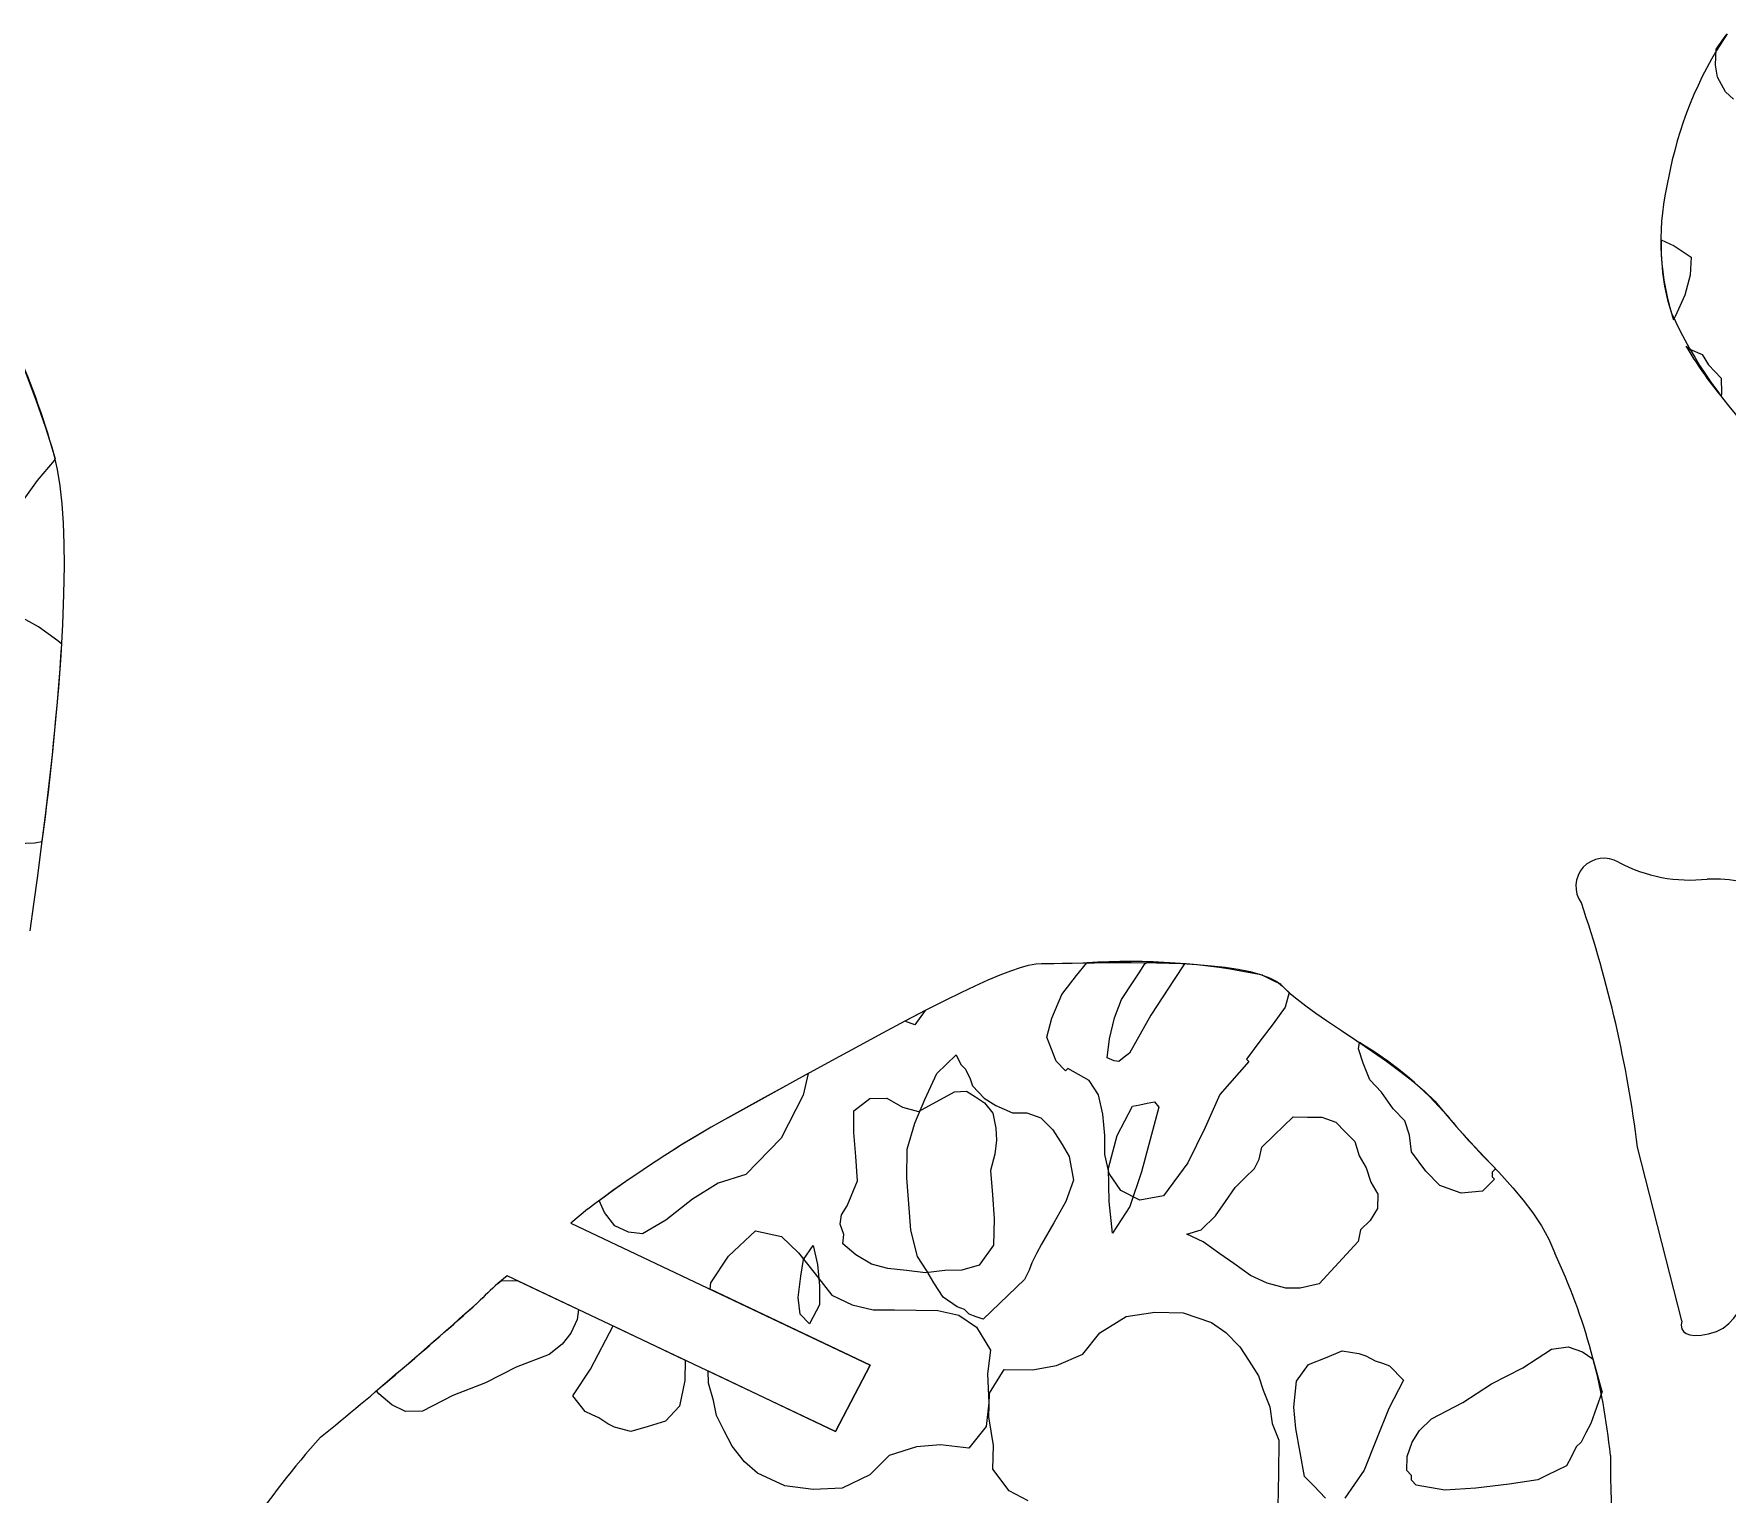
# Model space of a CAD drawing. Extents: x 1.3 to 15.6, y 3.2 to 7.5.
# Drawn here: x 8.526 to 10.701, y 5.18 to 7.055 of the extents above; entities that cross this region are included whole.
import ezdxf

# ---------------------------------------------------------------- set-up
doc = ezdxf.new("R2010")
doc.units = 0
doc.header["$MEASUREMENT"] = 0

msp = doc.modelspace()

# ---------------------------------------------------------------- linework, layer by layer
at = {"color": 7, "linetype": 'Continuous'}
for p, q in [((10.6859, 7.0153), (10.6869, 7.036)), ((10.6884, 6.9999), (10.6859, 7.0153)), ((10.6988, 6.9809), (10.6884, 6.9999)), ((10.7088, 6.9716), (10.6988, 6.9809)), ((10.6162, 6.7906), (10.6326, 6.7831)), ((10.6326, 6.7831), (10.6544, 6.7685)), ((10.6544, 6.7685), (10.6533, 6.7452)), ((10.6533, 6.7452), (10.6465, 6.7198)), ((10.6465, 6.7198), (10.634, 6.6923)), ((10.634, 6.6923), (10.6321, 6.6881)), ((10.648, 6.6544), (10.653, 6.6505)), ((10.653, 6.6505), (10.6687, 6.6433)), ((10.6687, 6.6433), (10.6769, 6.6301)), ((10.6769, 6.6301), (10.693, 6.6133)), ((10.693, 6.6133), (10.6937, 6.594)), ((10.6937, 6.594), (10.693, 6.5901)), ((8.5304, 6.4817), (8.5524, 6.5074)), ((8.5524, 6.5074), (8.5531, 6.5099)), ((8.5092, 6.4518), (8.5304, 6.4817)), ((8.5319, 6.2935), (8.5077, 6.3069)), ((8.5568, 6.2758), (8.5319, 6.2935)), ((8.5618, 6.2715), (8.5568, 6.2758)), ((8.4918, 6.0148), (8.5266, 6.0164)), ((8.5266, 6.0164), (8.5367, 6.0181)), ((9.865, 5.8457), (9.8782, 5.8622)), ((9.9455, 5.8493), (9.953, 5.8607)), ((9.953, 5.8607), (9.9553, 5.8625)), ((10.004, 5.861), (9.9906, 5.8408)), ((9.8463, 5.8215), (9.865, 5.8457)), ((9.9229, 5.8151), (9.938, 5.8379)), ((9.938, 5.8379), (9.9455, 5.8493)), ((9.9906, 5.8408), (9.9605, 5.7951)), ((10.1042, 5.8463), (10.1186, 5.8389)), ((10.1186, 5.8389), (10.1257, 5.8357)), ((9.8336, 5.7911), (9.8463, 5.8215)), ((9.9139, 5.7915), (9.9229, 5.8151)), ((10.1384, 5.8239), (10.1333, 5.805)), ((9.6573, 5.7825), (9.6447, 5.7874)), ((9.6706, 5.8008), (9.6573, 5.7825)), ((9.8272, 5.7668), (9.8336, 5.7911)), ((9.9076, 5.7646), (9.9139, 5.7915)), ((9.9605, 5.7951), (9.933, 5.7461)), ((10.1333, 5.805), (10.1178, 5.7839)), ((9.8389, 5.736), (9.8272, 5.7668)), ((9.9046, 5.7403), (9.9076, 5.7646)), ((10.1178, 5.7839), (10.0991, 5.7597)), ((9.6859, 5.72), (9.7107, 5.744)), ((9.7107, 5.744), (9.7166, 5.7317)), ((9.933, 5.7461), (9.9262, 5.7408)), ((10.0991, 5.7597), (10.0835, 5.7385)), ((10.2273, 5.7517), (10.2286, 5.7597)), ((10.2331, 5.7333), (10.2273, 5.7517)), ((9.5206, 5.7202), (9.5141, 5.6921)), ((9.7166, 5.7317), (9.7227, 5.7255)), ((9.7227, 5.7255), (9.7286, 5.7132)), ((9.851, 5.7236), (9.8389, 5.736)), ((9.8541, 5.7266), (9.851, 5.7236)), ((9.8814, 5.711), (9.8541, 5.7266)), ((9.9134, 5.7362), (9.9046, 5.7403)), ((9.9194, 5.7355), (9.9134, 5.7362)), ((9.9262, 5.7408), (9.9194, 5.7355)), ((10.0865, 5.7354), (10.0492, 5.6932)), ((10.0835, 5.7385), (10.0865, 5.7354)), ((10.242, 5.7117), (10.2331, 5.7333)), ((9.6701, 5.6866), (9.6859, 5.72)), ((9.7286, 5.7132), (9.7315, 5.704)), ((9.7315, 5.704), (9.7466, 5.6885)), ((9.8933, 5.6925), (9.8814, 5.711)), ((10.257, 5.6962), (10.242, 5.7117)), ((9.5141, 5.6921), (9.4859, 5.6371)), ((9.5793, 5.6719), (9.5997, 5.6879)), ((9.5997, 5.6879), (9.6213, 5.6884)), ((9.6213, 5.6884), (9.6415, 5.6767)), ((9.6415, 5.6767), (9.6623, 5.6711)), ((9.6575, 5.6562), (9.6701, 5.6866)), ((9.6623, 5.6711), (9.7085, 5.6963)), ((9.7085, 5.6963), (9.724, 5.6975)), ((9.724, 5.6975), (9.7354, 5.69)), ((9.7354, 5.69), (9.7468, 5.6825)), ((9.7466, 5.6885), (9.7617, 5.6791)), ((9.7468, 5.6825), (9.7575, 5.6689)), ((9.7617, 5.6791), (9.783, 5.6696)), ((9.8991, 5.6679), (9.8933, 5.6925)), ((9.9172, 5.6403), (9.9371, 5.6779)), ((9.9371, 5.6779), (9.9466, 5.6799)), ((9.9466, 5.6799), (9.956, 5.6818)), ((9.956, 5.6818), (9.9655, 5.6837)), ((9.9708, 5.6769), (9.9596, 5.6352)), ((9.9655, 5.6837), (9.9708, 5.6769)), ((10.0492, 5.6932), (10.0302, 5.6507)), ((10.272, 5.6746), (10.257, 5.6962)), ((9.5791, 5.6443), (9.5793, 5.6719)), ((9.6478, 5.6227), (9.6575, 5.6562)), ((9.7575, 5.6689), (9.7613, 5.6499)), ((9.783, 5.6696), (9.8013, 5.6694)), ((9.8013, 5.6694), (9.8195, 5.663)), ((9.8195, 5.663), (9.8346, 5.6475)), ((9.9017, 5.6404), (9.8991, 5.6679)), ((10.1311, 5.6523), (10.1435, 5.6643)), ((10.1435, 5.6643), (10.1618, 5.664)), ((10.1618, 5.664), (10.1802, 5.6638)), ((10.1802, 5.6638), (10.1984, 5.6574)), ((10.1984, 5.6574), (10.2104, 5.645)), ((10.287, 5.6591), (10.272, 5.6746)), ((10.2929, 5.6407), (10.287, 5.6591)), ((9.4859, 5.6371), (9.4402, 5.5903)), ((9.5815, 5.6132), (9.5791, 5.6443)), ((9.7625, 5.6344), (9.7603, 5.6162)), ((9.7613, 5.6499), (9.7625, 5.6344)), ((9.8346, 5.6475), (9.8465, 5.629)), ((9.9013, 5.6159), (9.9017, 5.6404)), ((9.906, 5.5986), (9.9172, 5.6403)), ((9.9596, 5.6352), (9.9484, 5.5935)), ((10.0302, 5.6507), (10.0081, 5.6052)), ((10.1032, 5.6252), (10.1187, 5.6402)), ((10.1187, 5.6402), (10.1311, 5.6523)), ((10.2104, 5.645), (10.2225, 5.6326)), ((10.2956, 5.6193), (10.2929, 5.6407)), ((9.5839, 5.5821), (9.5815, 5.6132)), ((9.6473, 5.5861), (9.6478, 5.6227)), ((9.7603, 5.6162), (9.7547, 5.5953)), ((9.8465, 5.629), (9.8555, 5.6136)), ((9.8555, 5.6136), (9.8611, 5.5829)), ((9.9071, 5.5914), (9.9013, 5.6159)), ((10.0999, 5.6099), (10.1032, 5.6252)), ((10.2225, 5.6326), (10.2283, 5.6142)), ((10.2283, 5.6142), (10.2373, 5.5987)), ((10.3136, 5.5946), (10.2956, 5.6193)), ((10.6428, 5.4025), (10.5856, 5.6254)), ((10.6428, 5.4025), (10.5856, 5.6254)), ((9.4402, 5.5903), (9.405, 5.5791)), ((9.7547, 5.5953), (9.7571, 5.5643)), ((9.9069, 5.5554), (9.906, 5.5986)), ((9.9221, 5.5698), (9.9071, 5.5914)), ((9.9484, 5.5935), (9.9338, 5.5491)), ((10.0081, 5.6052), (9.977, 5.5629)), ((10.0812, 5.5858), (10.0936, 5.5978)), ((10.0936, 5.5978), (10.0999, 5.6099)), ((10.2373, 5.5987), (10.2431, 5.5803)), ((10.3317, 5.576), (10.3136, 5.5946)), ((10.3991, 5.5933), (10.399, 5.5872)), ((10.4022, 5.5963), (10.3991, 5.5933)), ((10.4043, 5.5968), (10.4022, 5.5963)), ((9.405, 5.5791), (9.3717, 5.5585)), ((9.5707, 5.5499), (9.5839, 5.5821)), ((9.6498, 5.5524), (9.6473, 5.5861)), ((9.8611, 5.5829), (9.8516, 5.5555)), ((9.9463, 5.5572), (9.9221, 5.5698)), ((10.0563, 5.5556), (10.0688, 5.5737)), ((10.0688, 5.5737), (10.0812, 5.5858)), ((10.2431, 5.5803), (10.252, 5.5649)), ((10.359, 5.5664), (10.3317, 5.576)), ((10.3866, 5.569), (10.359, 5.5664)), ((10.4021, 5.5841), (10.3866, 5.569)), ((10.399, 5.5872), (10.4021, 5.5841)), ((9.2588, 5.5414), (9.252, 5.5567)), ((9.3717, 5.5585), (9.3377, 5.5318)), ((9.5632, 5.5385), (9.5707, 5.5499)), ((9.6524, 5.5188), (9.6498, 5.5524)), ((9.7571, 5.5643), (9.7595, 5.5332)), ((9.8516, 5.5555), (9.8359, 5.5283)), ((9.9112, 5.5149), (9.9069, 5.5554)), ((9.9338, 5.5491), (9.9112, 5.5149)), ((9.977, 5.5629), (9.9463, 5.5572)), ((10.0438, 5.5374), (10.0563, 5.5556)), ((10.2518, 5.5466), (10.2424, 5.5314)), ((10.252, 5.5649), (10.2518, 5.5466)), ((9.2372, 5.5456), (9.2156, 5.5278)), ((9.2156, 5.5278), (9.5999, 5.3455)), ((9.2722, 5.5244), (9.2588, 5.5414)), ((9.2896, 5.5161), (9.2722, 5.5244)), ((9.3377, 5.5318), (9.3078, 5.5139)), ((9.5617, 5.5263), (9.5632, 5.5385)), ((9.5663, 5.5134), (9.5617, 5.5263)), ((9.7595, 5.5332), (9.7585, 5.4995)), ((9.8359, 5.5283), (9.8202, 5.501)), ((10.0252, 5.5194), (10.0438, 5.5374)), ((10.2424, 5.5314), (10.23, 5.5194)), ((9.3078, 5.5139), (9.2896, 5.5161)), ((9.4183, 5.4852), (9.453, 5.5179)), ((9.453, 5.5179), (9.486, 5.5108)), ((9.486, 5.5108), (9.5081, 5.4897)), ((9.5649, 5.5013), (9.5663, 5.5134)), ((9.661, 5.485), (9.6524, 5.5188)), ((10.0068, 5.5135), (10.0252, 5.5194)), ((10.028, 5.504), (10.0068, 5.5135)), ((10.0492, 5.4885), (10.028, 5.504)), ((10.2267, 5.5042), (10.177, 5.4499)), ((10.23, 5.5194), (10.2267, 5.5042)), ((9.3956, 5.451), (9.4183, 5.4852)), ((9.5081, 5.4897), (9.5294, 5.4625)), ((9.5109, 5.4597), (9.5143, 5.4811)), ((9.5143, 5.4811), (9.5268, 5.4992)), ((9.5268, 5.4992), (9.5325, 5.4747)), ((9.5816, 5.487), (9.5649, 5.5013)), ((9.6017, 5.4753), (9.5816, 5.487)), ((9.673, 5.4665), (9.661, 5.485)), ((9.7585, 5.4995), (9.7401, 5.474)), ((9.8139, 5.4889), (9.8076, 5.4767)), ((9.8202, 5.501), (9.8139, 5.4889)), ((10.0674, 5.476), (10.0492, 5.4885)), ((9.134, 5.4603), (9.1218, 5.4501)), ((9.5556, 5.2603), (9.134, 5.4603)), ((9.5075, 5.4323), (9.5109, 5.4597)), ((9.5294, 5.4625), (9.5507, 5.4353)), ((9.5325, 5.4747), (9.5352, 5.4472)), ((9.6226, 5.4697), (9.6017, 5.4753)), ((9.6469, 5.4668), (9.6226, 5.4697)), ((9.6711, 5.4638), (9.6469, 5.4668)), ((9.6961, 5.467), (9.6711, 5.4638)), ((9.6819, 5.4511), (9.673, 5.4665)), ((9.7177, 5.4674), (9.6961, 5.467)), ((9.7401, 5.474), (9.7177, 5.4674)), ((9.8044, 5.4676), (9.7981, 5.4555)), ((9.8076, 5.4767), (9.8044, 5.4676)), ((10.0885, 5.4604), (10.0674, 5.476)), ((10.1098, 5.4509), (10.0885, 5.4604)), ((9.1218, 5.4501), (9.1262, 5.4538)), ((9.1262, 5.4538), (9.1406, 5.4541)), ((9.1406, 5.4541), (9.1477, 5.4538)), ((9.1477, 5.4538), (9.2253, 5.417)), ((9.3947, 5.4428), (9.3956, 5.451)), ((9.5999, 5.3455), (9.3947, 5.4428)), ((9.5352, 5.4472), (9.5348, 5.4227)), ((9.6939, 5.4326), (9.6819, 5.4511)), ((9.7981, 5.4555), (9.7454, 5.4043)), ((10.1341, 5.4444), (10.1098, 5.4509)), ((10.1525, 5.4441), (10.1341, 5.4444)), ((10.177, 5.4499), (10.1525, 5.4441)), ((9.2253, 5.417), (9.2238, 5.404)), ((9.5102, 5.4108), (9.5075, 5.4323)), ((9.5348, 5.4227), (9.5222, 5.3984)), ((9.5507, 5.4353), (9.5769, 5.4229)), ((9.5769, 5.4229), (9.6039, 5.4166)), ((9.6039, 5.4166), (9.6315, 5.4163)), ((9.6315, 5.4163), (9.6592, 5.416)), ((9.6592, 5.416), (9.6869, 5.4158)), ((9.6869, 5.4158), (9.7138, 5.4094)), ((9.712, 5.4201), (9.6939, 5.4326)), ((9.7212, 5.4169), (9.712, 5.4201)), ((9.7272, 5.4107), (9.7212, 5.4169)), ((9.2238, 5.404), (9.2155, 5.3866)), ((9.2606, 5.378), (9.27, 5.3958)), ((9.27, 5.3958), (9.3623, 5.352)), ((9.5222, 5.3984), (9.5102, 5.4108)), ((9.7138, 5.4094), (9.7366, 5.3944)), ((9.7363, 5.4075), (9.7272, 5.4107)), ((9.7454, 5.4043), (9.7363, 5.4075)), ((9.7366, 5.3944), (9.7545, 5.3645)), ((9.8949, 5.3868), (9.9288, 5.4077)), ((9.9288, 5.4077), (9.9656, 5.4133)), ((9.9656, 5.4133), (10.0022, 5.4127)), ((10.0022, 5.4127), (10.0387, 5.4)), ((10.0387, 5.4), (10.0569, 5.3875)), ((9.2046, 5.3725), (9.1876, 5.3592)), ((9.2155, 5.3866), (9.2046, 5.3725)), ((9.2407, 5.3404), (9.2606, 5.378)), ((9.8731, 5.3596), (9.8949, 5.3868)), ((10.0569, 5.3875), (10.0749, 5.3689)), ((9.1876, 5.3592), (9.1456, 5.3427)), ((9.3623, 5.352), (9.362, 5.3258)), ((9.7545, 5.3645), (9.7509, 5.3342)), ((9.8393, 5.3449), (9.8731, 5.3596)), ((10.0749, 5.3689), (10.0869, 5.3504)), ((10.0869, 5.3504), (10.0988, 5.3319)), ((10.1632, 5.3462), (10.1848, 5.355)), ((10.1848, 5.355), (10.2063, 5.3639)), ((10.2063, 5.3639), (10.2276, 5.3605)), ((10.2276, 5.3605), (10.2367, 5.3573)), ((10.2367, 5.3573), (10.2489, 5.351)), ((10.2489, 5.351), (10.258, 5.3478)), ((10.4382, 5.3421), (10.4752, 5.366)), ((10.4752, 5.366), (10.4967, 5.3688)), ((10.4967, 5.3688), (10.5149, 5.3624)), ((10.5149, 5.3624), (10.5286, 5.353)), ((9.1456, 5.3427), (9.1062, 5.3228)), ((9.2181, 5.3062), (9.2407, 5.3404)), ((9.392, 5.3379), (9.5556, 5.2603)), ((9.3924, 5.3221), (9.392, 5.3379)), ((9.5556, 5.2603), (9.5999, 5.3455)), ((9.5999, 5.3455), (9.5556, 5.2603)), ((9.7509, 5.3342), (9.7525, 5.297)), ((9.7532, 5.3095), (9.772, 5.3397)), ((9.772, 5.3397), (9.8086, 5.3392)), ((9.8086, 5.3392), (9.8393, 5.3449)), ((10.0988, 5.3319), (10.1047, 5.3134)), ((10.1476, 5.325), (10.1632, 5.3462)), ((10.258, 5.3478), (10.2671, 5.3447)), ((10.2671, 5.3447), (10.2852, 5.326)), ((10.3982, 5.3213), (10.4382, 5.3421)), ((8.9691, 5.3086), (8.966, 5.3125)), ((8.9858, 5.2943), (8.9691, 5.3086)), ((9.1062, 5.3228), (9.0642, 5.3064)), ((9.362, 5.3258), (9.355, 5.2928)), ((9.3989, 5.2998), (9.3924, 5.3221)), ((9.7527, 5.2789), (9.7532, 5.3095)), ((10.1047, 5.3134), (10.1135, 5.2919)), ((10.1441, 5.2915), (10.1476, 5.325)), ((10.2852, 5.326), (10.2663, 5.2897)), ((10.3612, 5.2974), (10.3982, 5.3213)), ((10.5401, 5.3116), (10.5258, 5.2705)), ((9.0033, 5.286), (8.9858, 5.2943)), ((9.0249, 5.2865), (9.0033, 5.286)), ((9.0642, 5.3064), (9.0249, 5.2865)), ((9.2341, 5.2858), (9.2181, 5.3062)), ((9.2428, 5.2817), (9.2341, 5.2858)), ((9.355, 5.2928), (9.3372, 5.2734)), ((9.4028, 5.2808), (9.3989, 5.2998)), ((9.7525, 5.297), (9.7489, 5.2667)), ((10.1135, 5.2919), (10.1163, 5.2705)), ((10.1467, 5.2639), (10.1441, 5.2915)), ((10.2663, 5.2897), (10.2504, 5.2502)), ((10.3211, 5.2766), (10.3612, 5.2974)), ((9.2516, 5.2776), (9.2428, 5.2817)), ((9.263, 5.27), (9.2516, 5.2776)), ((9.2717, 5.2659), (9.263, 5.27)), ((9.2926, 5.2603), (9.2717, 5.2659)), ((9.3149, 5.2668), (9.2926, 5.2603)), ((9.3372, 5.2734), (9.3149, 5.2668)), ((9.4127, 5.2612), (9.4028, 5.2808)), ((9.7489, 5.2667), (9.727, 5.2386)), ((9.7583, 5.2422), (9.7527, 5.2789)), ((10.1163, 5.2705), (10.1251, 5.249)), ((10.1524, 5.2333), (10.1467, 5.2639)), ((10.3056, 5.2616), (10.3211, 5.2766)), ((10.5258, 5.2705), (10.5195, 5.2584)), ((9.4227, 5.2415), (9.4127, 5.2612)), ((9.6906, 5.243), (9.6595, 5.2406)), ((9.727, 5.2386), (9.6906, 5.243)), ((9.7578, 5.2116), (9.7583, 5.2422)), ((10.1251, 5.249), (10.1245, 5.2062)), ((10.2504, 5.2502), (10.2346, 5.2107)), ((10.2898, 5.2282), (10.2962, 5.2464)), ((10.2962, 5.2464), (10.3056, 5.2616)), ((10.5132, 5.2463), (10.507, 5.2403)), ((10.5195, 5.2584), (10.5132, 5.2463)), ((9.4387, 5.2211), (9.4227, 5.2415)), ((9.4554, 5.2068), (9.4387, 5.2211)), ((9.6243, 5.2294), (9.5998, 5.2047)), ((9.6595, 5.2406), (9.6243, 5.2294)), ((10.1581, 5.2026), (10.1524, 5.2333)), ((10.2896, 5.2099), (10.2898, 5.2282)), ((10.5007, 5.2281), (10.4944, 5.216)), ((10.507, 5.2403), (10.5007, 5.2281)), ((9.4903, 5.1902), (9.4554, 5.2068)), ((9.5998, 5.2047), (9.5639, 5.1875)), ((9.7788, 5.1838), (9.7578, 5.2116)), ((10.1245, 5.2062), (10.1239, 5.1634)), ((10.1701, 5.1902), (10.1581, 5.2026)), ((10.2346, 5.2107), (10.2096, 5.1744)), ((10.2956, 5.2037), (10.2896, 5.2099)), ((10.2955, 5.1975), (10.2956, 5.2037)), ((10.4575, 5.1982), (10.4207, 5.1926)), ((10.4698, 5.2041), (10.4575, 5.1982)), ((10.4821, 5.2101), (10.4698, 5.2041)), ((10.4944, 5.216), (10.4821, 5.2101)), ((9.5267, 5.1858), (9.4903, 5.1902)), ((9.5639, 5.1875), (9.5267, 5.1858)), ((9.8031, 5.1712), (9.7788, 5.1838)), ((10.1851, 5.1747), (10.1701, 5.1902)), ((10.3015, 5.1913), (10.2955, 5.1975)), ((10.3381, 5.1847), (10.3015, 5.1913)), ((10.3779, 5.1872), (10.3381, 5.1847)), ((10.4207, 5.1926), (10.3779, 5.1872))]:
    msp.add_line(p, q, dxfattribs=at)
at = {"color": 7, "linetype": 'Continuous', "flags": 128}
for points in [[(10.6292, 6.6964), (10.6308, 6.6917), (10.6321, 6.6881)], [(8.5211, 5.9034), (8.5259, 5.9376), (8.5309, 5.9739), (8.5359, 6.012), (8.5409, 6.0515), (8.5457, 6.092), (8.5502, 6.1332), (8.5543, 6.1746), (8.5579, 6.2159), (8.5609, 6.2568), (8.5632, 6.2967), (8.5646, 6.3355), (8.5652, 6.3726), (8.5649, 6.4004), (8.5639, 6.4268), (8.5621, 6.4516), (8.5596, 6.4746), (8.5563, 6.4956), (8.552, 6.5145)], [(8.552, 6.5145), (8.5526, 6.512), (8.5531, 6.5099)], [(9.4172, 5.6631), (9.4614, 5.6875), (9.5045, 5.7113), (9.5462, 5.7342), (9.5862, 5.756), (9.6163, 5.7722), (9.645, 5.7875), (9.6722, 5.8017), (9.6978, 5.8146), (9.7169, 5.824), (9.7349, 5.8326), (9.7516, 5.8401), (9.7669, 5.8466), (9.7808, 5.852), (9.793, 5.8562), (9.8036, 5.8592), (9.8127, 5.861), (9.8201, 5.8614)], [(9.8201, 5.8614), (9.8272, 5.8614), (9.8363, 5.8614), (9.8471, 5.8616), (9.8595, 5.8618), (9.8733, 5.8621), (9.8882, 5.8623), (9.9041, 5.8625), (9.9352, 5.8627), (9.9678, 5.8623), (10.0005, 5.8612), (10.0198, 5.86), (10.0385, 5.8585), (10.0562, 5.8565), (10.0729, 5.8539), (10.0881, 5.8509), (10.1015, 5.8472), (10.113, 5.843), (10.1224, 5.838), (10.1295, 5.8323)], [(10.004, 5.861), (9.9768, 5.8621), (9.9553, 5.8625)], [(10.1295, 5.8323), (10.1275, 5.8342), (10.1257, 5.8357)], [(10.1384, 5.8239), (10.1332, 5.8287), (10.1295, 5.8323)], [(10.1295, 5.8323), (10.138, 5.8242), (10.1481, 5.8157), (10.1597, 5.8068), (10.1725, 5.7976), (10.1863, 5.7881), (10.2054, 5.7752), (10.2253, 5.7619), (10.2455, 5.7482), (10.2633, 5.7358), (10.2806, 5.7231), (10.2969, 5.7103), (10.3119, 5.6973), (10.3253, 5.6843), (10.3366, 5.6713)], [(9.6706, 5.8008), (9.6563, 5.7934), (9.6447, 5.7874)], [(9.5206, 5.7202), (9.4924, 5.7046), (9.4635, 5.6887), (9.4172, 5.6631)], [(10.3366, 5.6713), (10.3531, 5.6516), (10.3708, 5.6321), (10.3892, 5.6127), (10.4077, 5.5932), (10.4257, 5.5733), (10.439, 5.5575), (10.4513, 5.5412), (10.4624, 5.5245), (10.4718, 5.5072), (10.4793, 5.4894)], [(10.6767, 5.3856), (10.6871, 5.3885), (10.6958, 5.393), (10.7031, 5.3987), (10.7093, 5.4056), (10.7148, 5.4134), (10.7198, 5.4219), (10.7255, 5.4327), (10.7315, 5.4439), (10.7382, 5.4552), (10.7463, 5.4665)], [(10.6767, 5.3856), (10.6871, 5.3885), (10.6958, 5.393), (10.7031, 5.3987), (10.7093, 5.4056), (10.7148, 5.4134), (10.7198, 5.4219), (10.7255, 5.4327), (10.7315, 5.4439), (10.7382, 5.4552), (10.7463, 5.4665)], [(10.6428, 5.4025), (10.6419, 5.3968), (10.6425, 5.3922), (10.6446, 5.3885), (10.6481, 5.3859), (10.6531, 5.3843), (10.6595, 5.3837), (10.6674, 5.3841), (10.6767, 5.3856)], [(10.6428, 5.4025), (10.6419, 5.3968), (10.6425, 5.3922), (10.6446, 5.3885), (10.6481, 5.3859), (10.6531, 5.3843), (10.6595, 5.3837), (10.6674, 5.3841), (10.6767, 5.3856)], [(10.5401, 5.3116), (10.534, 5.3347), (10.5286, 5.353)]]:
    msp.add_lwpolyline(points, dxfattribs=at)
at = {"color": 7, "linetype": 'Continuous'}
for centre, radius, start, end in [((11.1072, 6.7822), 0.4896, 146.0999, 169.8525), ((10.7965, 6.9715), 0.1272, 138.7874, 149.5245), ((7.3163, 6.1473), 1.2891, 16.5493, 42.3971), ((10.9454, 6.7899), 0.3297, 166.2027, 196.4684), ((10.8924, 6.7808), 0.2764, 177.9756, 197.7841), ((11.1552, 6.9392), 0.5793, 204.7731, 224.9947), ((7.5542, 6.233), 1.0368, 15.7576, 24.3039), ((11.0708, 6.9023), 0.4902, 210.3838, 219.5706), ((4.6321, 6.5324), 3.9383, 352.4968, 356.2026), ((10.5427, 5.9604), 0.0362, 58.7962, 216.0887), ((10.5427, 5.9604), 0.0362, 58.7962, 216.0887), ((10.6527, 6.1623), 0.1938, 241.9092, 276.651), ((10.6527, 6.1623), 0.1938, 241.9092, 276.651), ((10.6786, 5.7196), 0.2502, 70.0109, 90.7941), ((10.6786, 5.7196), 0.2502, 70.0109, 90.7941), ((9.0327, 5.4338), 1.5647, 7.0343, 18.8421), ((9.0327, 5.4338), 1.5647, 7.0343, 18.8421), ((9.933, 5.0228), 0.8411, 78.2541, 93.7301), ((9.9906, 5.3586), 0.4664, 42.1066, 59.3259), ((10.1594, 4.3289), 1.5267, 119.0855, 127.1588), ((10.1593, 4.3295), 1.5261, 119.0953, 126.4793), ((11.1745, 6.3641), 1.0872, 219.5852, 224.8922), ((9.7676, 5.1537), 0.7869, 5.5223, 25.2481), ((9.67, 4.8448), 0.8167, 132.1702, 134.642), ((9.7093, 4.8033), 0.8738, 132.251, 134.5612), ((5.4321, 9.498), 5.4779, 309.1964, 311.981), ((2.8686, 12.4426), 9.3817, 310.53624, 311.59049), ((9.7407, 4.4941), 1.1368, 138.1381, 153.7094), ((12.7219, 5.2359), 2.171, 180.1693, 186.3068)]:
    msp.add_arc(centre, radius, start, end, dxfattribs=at)

doc.saveas('drawing.dxf')
